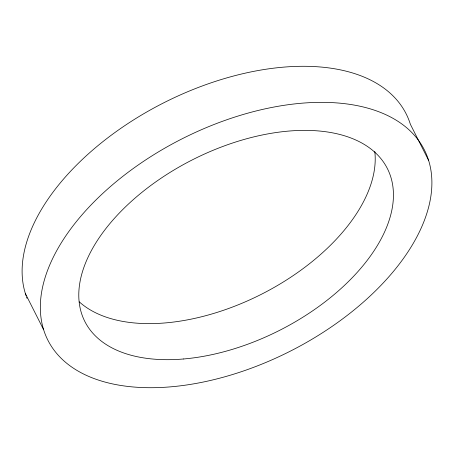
<?xml version="1.0" encoding="UTF-8"?>
<svg xmlns="http://www.w3.org/2000/svg" width="454" height="454" viewBox="0 0 454 454"><rect width="100%" height="100%" fill="white"/><g stroke="black" fill="none" stroke-linecap="round" stroke-linejoin="round"><path stroke-width="0.68" d="M428.599 160.358A210.928 119.169 -26.8 0 0 108.881 187.911A210.928 119.169 -26.8 0 0 170.84 386.825A210.928 119.169 -26.8 0 0 428.599 160.358L410.382 124.3A210.928 119.169 -26.8 0 0 180.42 94.875A210.928 119.169 -26.8 0 0 26.065 295.656M25.401 293.642L43.618 329.7M27.047 298.318A210.928 119.169 -26.8 0 1 26.542 296.99M374.794 151.483A169.495 95.76 -26.8 0 1 261.816 294.061A169.495 95.76 -26.8 0 1 79.24 301.819M183.666 358.972A169.495 95.76 -26.8 0 0 390.792 176.992A169.495 95.76 -26.8 0 0 133.873 199.13A169.495 95.76 -26.8 0 0 183.666 358.972"/></g></svg>
